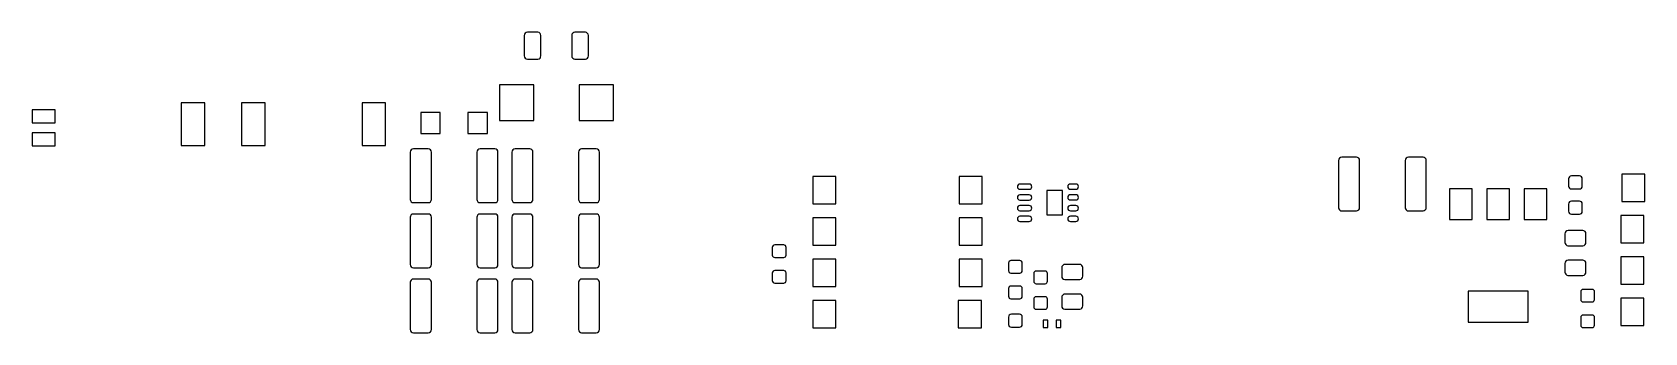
# Model space of a CAD drawing. Extents: x -210 to 210, y -160 to 160.
# Drawn here: x -102.7 to -3.5, y 86.6 to 105.1 of the extents above; entities that cross this region are included whole.
import ezdxf

# ---------------------------------------------------------------- set-up
doc = ezdxf.new("R2010")
doc.units = 0
doc.header["$MEASUREMENT"] = 0
doc.layers.get('0').update_dxf_attribs({"linetype": 'CONTINUOUS'})

msp = doc.modelspace()

# ---------------------------------------------------------------- linework, layer by layer
for points in [[(-71.612002, 105.075), (-72.237998, 105.075), (-72.237998, 105.075, 0.4135), (-72.438003, 104.875), (-72.438003, 104.875), (-72.437002, 104.874004), (-72.437002, 104.874004), (-72.437002, 103.643994), (-72.437002, 103.643994, 0.023735), (-72.438003, 103.625), (-72.438003, 103.625, 0.413485), (-72.237998, 103.425), (-72.237998, 103.425), (-71.612002, 103.425), (-71.612002, 103.425), (-71.593003, 103.426006), (-71.593003, 103.426006, 0.385871), (-71.413003, 103.625), (-71.413003, 103.625), (-71.411997, 103.625), (-71.411997, 103.625), (-71.411997, 104.875), (-71.411997, 104.875), (-71.413003, 104.875), (-71.413003, 104.875, 0.385898), (-71.593003, 105.074004), (-71.593003, 105.074004), (-71.612002, 105.075)], [(-68.686997, 105.075), (-69.312998, 105.075), (-69.312998, 105.075, 0.413492), (-69.513003, 104.875), (-69.513003, 104.875), (-69.512002, 104.874004), (-69.512002, 104.874004), (-69.512002, 103.643994), (-69.512002, 103.643994, 0.023735), (-69.513003, 103.625), (-69.513003, 103.625, 0.413478), (-69.312998, 103.425), (-69.312998, 103.425), (-68.686997, 103.425), (-68.686997, 103.425), (-68.667998, 103.426006), (-68.667998, 103.426006, 0.385857), (-68.488003, 103.625), (-68.488003, 103.625), (-68.487002, 103.625), (-68.487002, 103.625), (-68.487002, 104.875), (-68.487002, 104.875), (-68.488003, 104.875), (-68.488003, 104.875, 0.385884), (-68.667998, 105.074004), (-68.667998, 105.074004), (-68.686997, 105.075)], [(-78.148999, 97.7, 0.413621), (-78.349004, 97.9), (-78.349004, 97.9), (-79.25, 97.9), (-79.25, 97.9, 0.414808), (-79.449995, 97.7), (-79.449995, 97.7), (-79.449995, 94.8), (-79.449995, 94.8, 0.414793), (-79.25, 94.6), (-79.25, 94.6), (-78.349004, 94.6), (-78.349004, 94.6, 0.413635), (-78.148999, 94.8), (-78.148999, 94.8), (-78.148999, 97.7)], [(-74.049004, 97.7, 0.413471), (-74.248999, 97.9), (-74.248999, 97.9), (-75.15, 97.9), (-75.15, 97.9, 0.414951), (-75.35, 97.7), (-75.35, 97.7), (-75.35, 94.8), (-75.35, 94.8, 0.414951), (-75.15, 94.6), (-75.15, 94.6), (-74.248999, 94.6), (-74.248999, 94.6, 0.413485), (-74.049004, 94.8), (-74.049004, 94.8), (-74.049004, 97.7)], [(-71.900005, 97.7, 0.414951), (-72.1, 97.9), (-72.1, 97.9), (-73.000996, 97.9), (-73.000996, 97.9, 0.413485), (-73.201001, 97.7), (-73.201001, 97.7), (-73.201001, 94.8), (-73.201001, 94.8, 0.4135), (-73.000996, 94.6), (-73.000996, 94.6), (-72.1, 94.6), (-72.1, 94.6, 0.414951), (-71.900005, 94.8), (-71.900005, 94.8), (-71.900005, 97.7)], [(-67.801001, 97.7, 0.414958), (-68.001001, 97.9), (-68.001001, 97.9), (-68.902002, 97.9), (-68.902002, 97.9, 0.413471), (-69.101997, 97.7), (-69.101997, 97.7), (-69.101997, 94.8), (-69.101997, 94.8, 0.413485), (-68.902002, 94.6), (-68.902002, 94.6), (-68.001001, 94.6), (-68.001001, 94.6, 0.414958), (-67.801001, 94.8), (-67.801001, 94.8), (-67.801001, 97.7)], [(-21.045, 97.19, 0.413475), (-21.245, 97.39), (-21.245, 97.39), (-22.145999, 97.39), (-22.145999, 97.39, 0.414955), (-22.345999, 97.19), (-22.345999, 97.19), (-22.345999, 94.29), (-22.345999, 94.29, 0.414955), (-22.145999, 94.09), (-22.145999, 94.09), (-21.245, 94.09), (-21.245, 94.09, 0.413475), (-21.045, 94.29), (-21.045, 94.29), (-21.045, 97.19)], [(-16.945001, 97.19, 0.413476), (-17.145, 97.39), (-17.145, 97.39), (-18.045999, 97.39), (-18.045999, 97.39, 0.414955), (-18.246001, 97.19), (-18.246001, 97.19), (-18.246001, 94.29), (-18.246001, 94.29, 0.414955), (-18.045999, 94.09), (-18.045999, 94.09), (-17.145, 94.09), (-17.145, 94.09, 0.413476), (-16.945001, 94.29), (-16.945001, 94.29), (-16.945001, 97.19)], [(-7.345, 96.065, 0.414214), (-7.52, 96.24), (-7.52, 96.24), (-8.019999, 96.24), (-8.019999, 96.24, 0.414214), (-8.195, 96.065), (-8.195, 96.065), (-8.195, 95.615), (-8.195, 95.615, 0.414214), (-8.019999, 95.44), (-8.019999, 95.44), (-7.52, 95.44), (-7.52, 95.44, 0.414214), (-7.345, 95.615), (-7.345, 95.615), (-7.345, 96.065)], [(-41.37, 95.42, 0.414214), (-41.21, 95.58), (-41.21, 95.58, 0.414214), (-41.37, 95.74), (-41.37, 95.74), (-41.94, 95.74), (-41.94, 95.74, 0.414214), (-42.1, 95.58), (-42.1, 95.58, 0.414214), (-41.94, 95.42), (-41.94, 95.42), (-41.37, 95.42)], [(-38.5, 95.422998, 0.414214), (-38.339998, 95.582998), (-38.339998, 95.582998, 0.414214), (-38.5, 95.742998), (-38.5, 95.742998), (-38.84, 95.742998), (-38.84, 95.742998, 0.414214), (-39, 95.582998), (-39, 95.582998, 0.414214), (-38.84, 95.422998), (-38.84, 95.422998), (-38.5, 95.422998)], [(-41.37, 94.76, 0.414214), (-41.21, 94.92), (-41.21, 94.92, 0.414214), (-41.37, 95.08), (-41.37, 95.08), (-41.94, 95.08), (-41.94, 95.08, 0.414214), (-42.1, 94.92), (-42.1, 94.92, 0.414214), (-41.94, 94.76), (-41.94, 94.76), (-41.37, 94.76)], [(-41.37, 94.100996, 0.414214), (-41.21, 94.260996), (-41.21, 94.260996, 0.414214), (-41.37, 94.420996), (-41.37, 94.420996), (-41.94, 94.420996), (-41.94, 94.420996, 0.414214), (-42.1, 94.260996), (-42.1, 94.260996, 0.414214), (-41.94, 94.100996), (-41.94, 94.100996), (-41.37, 94.100996)], [(-38.5, 94.763008, 0.414214), (-38.339998, 94.922998), (-38.339998, 94.922998, 0.414214), (-38.5, 95.082998), (-38.5, 95.082998), (-38.84, 95.082998), (-38.84, 95.082998, 0.414214), (-39, 94.922998), (-39, 94.922998, 0.414214), (-38.84, 94.763008), (-38.84, 94.763008), (-38.5, 94.763008)], [(-38.5, 94.099004, 0.414214), (-38.339998, 94.259004), (-38.339998, 94.259004, 0.414214), (-38.5, 94.419004), (-38.5, 94.419004), (-38.84, 94.419004), (-38.84, 94.419004, 0.414214), (-39, 94.259004), (-39, 94.259004, 0.414214), (-38.84, 94.099004), (-38.84, 94.099004), (-38.5, 94.099004)], [(-7.345, 94.515, 0.414214), (-7.52, 94.69), (-7.52, 94.69), (-8.019999, 94.69), (-8.019999, 94.69, 0.414214), (-8.195, 94.515), (-8.195, 94.515), (-8.195, 94.065), (-8.195, 94.065, 0.414214), (-8.019999, 93.89), (-8.019999, 93.89), (-7.52, 93.89), (-7.52, 93.89, 0.414214), (-7.345, 94.065), (-7.345, 94.065), (-7.345, 94.515)], [(-78.148999, 93.7, 0.413621), (-78.349004, 93.9), (-78.349004, 93.9), (-79.25, 93.9), (-79.25, 93.9, 0.414808), (-79.449995, 93.7), (-79.449995, 93.7), (-79.449995, 90.8), (-79.449995, 90.8, 0.414793), (-79.25, 90.6), (-79.25, 90.6), (-78.349004, 90.6), (-78.349004, 90.6, 0.413621), (-78.148999, 90.8), (-78.148999, 90.8), (-78.148999, 93.7)], [(-74.049004, 93.7, 0.413485), (-74.248999, 93.9), (-74.248999, 93.9), (-75.15, 93.9), (-75.15, 93.9, 0.414951), (-75.35, 93.7), (-75.35, 93.7), (-75.35, 90.8), (-75.35, 90.8, 0.414951), (-75.15, 90.6), (-75.15, 90.6), (-74.248999, 90.6), (-74.248999, 90.6, 0.413485), (-74.049004, 90.8), (-74.049004, 90.8), (-74.049004, 93.7)], [(-71.900005, 93.7, 0.414951), (-72.1, 93.9), (-72.1, 93.9), (-73.000996, 93.9), (-73.000996, 93.9, 0.4135), (-73.201001, 93.7), (-73.201001, 93.7), (-73.201001, 90.8), (-73.201001, 90.8, 0.4135), (-73.000996, 90.6), (-73.000996, 90.6), (-72.1, 90.6), (-72.1, 90.6, 0.414951), (-71.900005, 90.8), (-71.900005, 90.8), (-71.900005, 93.7)], [(-67.801001, 93.7, 0.414958), (-68.001001, 93.9), (-68.001001, 93.9), (-68.902002, 93.9), (-68.902002, 93.9, 0.413485), (-69.101997, 93.7), (-69.101997, 93.7), (-69.101997, 90.8), (-69.101997, 90.8, 0.413485), (-68.902002, 90.6), (-68.902002, 90.6), (-68.001001, 90.6), (-68.001001, 90.6, 0.414958), (-67.801001, 90.8), (-67.801001, 90.8), (-67.801001, 93.7)], [(-41.37, 93.44, 0.414214), (-41.21, 93.6), (-41.21, 93.6, 0.414214), (-41.37, 93.76), (-41.37, 93.76), (-41.94, 93.76), (-41.94, 93.76, 0.414214), (-42.1, 93.6), (-42.1, 93.6, 0.414214), (-41.94, 93.44), (-41.94, 93.44), (-41.37, 93.44)], [(-38.5, 93.438994, 0.414214), (-38.339998, 93.599004), (-38.339998, 93.599004, 0.414214), (-38.5, 93.759004), (-38.5, 93.759004), (-38.84, 93.759004), (-38.84, 93.759004, 0.414214), (-39, 93.599004), (-39, 93.599004, 0.414214), (-38.84, 93.438994), (-38.84, 93.438994), (-38.5, 93.438994)], [(-7.12, 92.677002, 0.414938), (-7.32, 92.877002), (-7.32, 92.877002), (-8.22, 92.877002), (-8.22, 92.877002, 0.414938), (-8.42, 92.677002), (-8.42, 92.677002), (-8.42, 92.152002), (-8.42, 92.152002, 0.393115), (-8.234, 91.952998), (-8.234, 91.952998), (-8.22, 91.951992), (-8.22, 91.951992), (-7.32, 91.951992), (-7.32, 91.951992), (-7.306, 91.952998), (-7.306, 91.952998, 0.393114), (-7.12, 92.152002), (-7.12, 92.152002), (-7.12, 92.677002)], [(-56.325, 91.85, 0.415198), (-56.475, 92), (-56.475, 92), (-57.025, 92), (-57.025, 92, 0.415198), (-57.175, 91.85), (-57.175, 91.85), (-57.175, 91.375), (-57.175, 91.375, 0.413253), (-57.025, 91.225), (-57.025, 91.225), (-56.475, 91.225), (-56.475, 91.225, 0.413243), (-56.325, 91.375), (-56.325, 91.375), (-56.325, 91.85)], [(-56.325, 90.275, 0.415198), (-56.475, 90.425), (-56.475, 90.425), (-57.025, 90.425), (-57.025, 90.425, 0.415198), (-57.175, 90.275), (-57.175, 90.275), (-57.175, 89.8), (-57.175, 89.8, 0.413253), (-57.025, 89.65), (-57.025, 89.65), (-56.475, 89.65), (-56.475, 89.65, 0.413243), (-56.325, 89.8), (-56.325, 89.8), (-56.325, 90.275)], [(-41.795, 90.89, 0.415198), (-41.945, 91.04), (-41.945, 91.04), (-42.495, 91.04), (-42.495, 91.04, 0.415198), (-42.645, 90.89), (-42.645, 90.89), (-42.645, 90.415), (-42.645, 90.415, 0.413253), (-42.495, 90.265), (-42.495, 90.265), (-41.945, 90.265), (-41.945, 90.265, 0.413253), (-41.795, 90.415), (-41.795, 90.415), (-41.795, 90.89)], [(-40.245, 90.24, 0.415183), (-40.395, 90.39), (-40.395, 90.39), (-40.945, 90.39), (-40.945, 90.39, 0.415183), (-41.095, 90.24), (-41.095, 90.24), (-41.095, 89.765), (-41.095, 89.765, 0.413234), (-40.945, 89.615), (-40.945, 89.615), (-40.395, 89.615), (-40.395, 89.615, 0.413234), (-40.245, 89.765), (-40.245, 89.765), (-40.245, 90.24)], [(-38.07, 90.602002, 0.414937), (-38.27, 90.802002), (-38.27, 90.802002), (-39.17, 90.802002), (-39.17, 90.802002, 0.41494), (-39.37, 90.602002), (-39.37, 90.602002), (-39.37, 90.077002), (-39.37, 90.077002, 0.393125), (-39.184001, 89.877998), (-39.184001, 89.877998), (-39.17, 89.877002), (-39.17, 89.877002), (-38.27, 89.877002), (-38.27, 89.877002), (-38.256001, 89.877998), (-38.256001, 89.877998, 0.393125), (-38.07, 90.077002), (-38.07, 90.077002), (-38.07, 90.602002)], [(-7.12, 90.852998, 0.414952), (-7.32, 91.052998), (-7.32, 91.052998), (-8.22, 91.052998), (-8.22, 91.052998, 0.414952), (-8.42, 90.852998), (-8.42, 90.852998), (-8.42, 90.327998), (-8.42, 90.327998, 0.393114), (-8.234, 90.129004), (-8.234, 90.129004), (-8.22, 90.127998), (-8.22, 90.127998), (-7.32, 90.127998), (-7.32, 90.127998), (-7.306, 90.129004), (-7.306, 90.129004, 0.393113), (-7.12, 90.327998), (-7.12, 90.327998), (-7.12, 90.852998)], [(-78.148999, 89.7, 0.413621), (-78.349004, 89.9), (-78.349004, 89.9), (-79.25, 89.9), (-79.25, 89.9, 0.414793), (-79.449995, 89.7), (-79.449995, 89.7), (-79.449995, 86.8), (-79.449995, 86.8, 0.414808), (-79.25, 86.6), (-79.25, 86.6), (-78.349004, 86.6), (-78.349004, 86.6, 0.413621), (-78.148999, 86.8), (-78.148999, 86.8), (-78.148999, 89.7)], [(-74.049004, 89.7, 0.413485), (-74.248999, 89.9), (-74.248999, 89.9), (-75.15, 89.9), (-75.15, 89.9, 0.414951), (-75.35, 89.7), (-75.35, 89.7), (-75.35, 86.8), (-75.35, 86.8, 0.414951), (-75.15, 86.6), (-75.15, 86.6), (-74.248999, 86.6), (-74.248999, 86.6, 0.413485), (-74.049004, 86.8), (-74.049004, 86.8), (-74.049004, 89.7)], [(-71.900005, 89.7, 0.414951), (-72.1, 89.9), (-72.1, 89.9), (-73.000996, 89.9), (-73.000996, 89.9, 0.4135), (-73.201001, 89.7), (-73.201001, 89.7), (-73.201001, 86.8), (-73.201001, 86.8, 0.4135), (-73.000996, 86.6), (-73.000996, 86.6), (-72.1, 86.6), (-72.1, 86.6, 0.414951), (-71.900005, 86.8), (-71.900005, 86.8), (-71.900005, 89.7)], [(-67.801001, 89.7, 0.414958), (-68.001001, 89.9), (-68.001001, 89.9), (-68.902002, 89.9), (-68.902002, 89.9, 0.413485), (-69.101997, 89.7), (-69.101997, 89.7), (-69.101997, 86.8), (-69.101997, 86.8, 0.413485), (-68.902002, 86.6), (-68.902002, 86.6), (-68.001001, 86.6), (-68.001001, 86.6, 0.414958), (-67.801001, 86.8), (-67.801001, 86.8), (-67.801001, 89.7)], [(-41.795, 89.315, 0.415198), (-41.945, 89.465), (-41.945, 89.465), (-42.495, 89.465), (-42.495, 89.465, 0.415198), (-42.645, 89.315), (-42.645, 89.315), (-42.645, 88.84), (-42.645, 88.84, 0.413253), (-42.495, 88.69), (-42.495, 88.69), (-41.945, 88.69), (-41.945, 88.69, 0.413253), (-41.795, 88.84), (-41.795, 88.84), (-41.795, 89.315)], [(-40.245, 88.665, 0.415183), (-40.395, 88.815), (-40.395, 88.815), (-40.945, 88.815), (-40.945, 88.815, 0.415183), (-41.095, 88.665), (-41.095, 88.665), (-41.095, 88.19), (-41.095, 88.19, 0.413234), (-40.945, 88.04), (-40.945, 88.04), (-40.395, 88.04), (-40.395, 88.04, 0.413234), (-40.245, 88.19), (-40.245, 88.19), (-40.245, 88.665)], [(-38.07, 88.777998, 0.414951), (-38.27, 88.977998), (-38.27, 88.977998), (-39.17, 88.977998), (-39.17, 88.977998, 0.414955), (-39.37, 88.777998), (-39.37, 88.777998), (-39.37, 88.252998), (-39.37, 88.252998, 0.393111), (-39.184001, 88.054004), (-39.184001, 88.054004), (-39.17, 88.053008), (-39.17, 88.053008), (-38.27, 88.053008), (-38.27, 88.053008), (-38.256001, 88.054004), (-38.256001, 88.054004, 0.393111), (-38.07, 88.252998), (-38.07, 88.252998), (-38.07, 88.777998)], [(-6.595, 89.115, 0.41518), (-6.745, 89.265), (-6.745, 89.265), (-7.295, 89.265), (-7.295, 89.265, 0.415181), (-7.445, 89.115), (-7.445, 89.115), (-7.445, 88.64), (-7.445, 88.64, 0.413231), (-7.295, 88.49), (-7.295, 88.49), (-6.745, 88.49), (-6.745, 88.49, 0.413231), (-6.595, 88.64), (-6.595, 88.64), (-6.595, 89.115)], [(-41.795, 87.565, 0.414214), (-41.97, 87.74), (-41.97, 87.74), (-42.47, 87.74), (-42.47, 87.74, 0.414214), (-42.645, 87.565), (-42.645, 87.565), (-42.645, 87.115), (-42.645, 87.115, 0.414214), (-42.47, 86.94), (-42.47, 86.94), (-41.97, 86.94), (-41.97, 86.94, 0.414214), (-41.795, 87.115), (-41.795, 87.115), (-41.795, 87.565)], [(-6.595, 87.54, 0.41518), (-6.745, 87.69), (-6.745, 87.69), (-7.295, 87.69), (-7.295, 87.69, 0.415181), (-7.445, 87.54), (-7.445, 87.54), (-7.445, 87.065), (-7.445, 87.065, 0.413231), (-7.295, 86.915), (-7.295, 86.915), (-6.745, 86.915), (-6.745, 86.915, 0.413231), (-6.595, 87.065), (-6.595, 87.065), (-6.595, 87.54)]]:
    msp.add_lwpolyline(points, format="xyb")
for points in [[(-71.85, 101.85), (-73.95, 101.85), (-73.95, 101.85), (-73.95, 99.65), (-73.95, 99.65), (-71.85, 99.65), (-71.85, 99.65), (-71.85, 101.85)], [(-66.95, 101.85), (-69.05, 101.85), (-69.05, 101.85), (-69.05, 99.65), (-69.05, 99.65), (-66.95, 99.65), (-66.95, 99.65), (-66.95, 101.85)], [(-101.3, 100.3), (-102.7, 100.3), (-102.7, 100.3), (-102.7, 99.5), (-102.7, 99.5), (-101.3, 99.5), (-101.3, 99.5), (-101.3, 100.3)], [(-92.09, 100.745), (-93.54, 100.745), (-93.54, 100.745), (-93.54, 98.105), (-93.54, 98.105), (-92.09, 98.105), (-92.09, 98.105), (-92.09, 100.745)], [(-88.38, 100.745), (-89.83, 100.745), (-89.83, 100.745), (-89.83, 98.105), (-89.83, 98.105), (-88.38, 98.105), (-88.38, 98.105), (-88.38, 100.745)], [(-80.96, 100.745), (-82.41, 100.745), (-82.41, 100.745), (-82.41, 98.105), (-82.41, 98.105), (-80.96, 98.105), (-80.96, 98.105), (-80.96, 100.745)], [(-77.6, 100.15), (-78.8, 100.15), (-78.8, 100.15), (-78.8, 98.85), (-78.8, 98.85), (-77.6, 98.85), (-77.6, 98.85), (-77.6, 100.15)], [(-74.7, 100.15), (-75.900005, 100.15), (-75.900005, 100.15), (-75.900005, 98.85), (-75.900005, 98.85), (-74.7, 98.85), (-74.7, 98.85), (-74.7, 100.15)], [(-101.3, 98.9), (-102.7, 98.9), (-102.7, 98.9), (-102.7, 98.1), (-102.7, 98.1), (-101.3, 98.1), (-101.3, 98.1), (-101.3, 98.9)], [(-3.505, 96.34), (-4.925, 96.34), (-4.925, 96.34), (-4.925, 94.66), (-4.925, 94.66), (-3.505, 94.66), (-3.505, 94.66), (-3.505, 96.34)], [(-53.265, 96.21), (-54.685, 96.21), (-54.685, 96.21), (-54.685, 94.53), (-54.685, 94.53), (-53.265, 94.53), (-53.265, 94.53), (-53.265, 96.21)], [(-44.255, 96.21), (-45.675, 96.21), (-45.675, 96.21), (-45.675, 94.53), (-45.675, 94.53), (-44.255, 94.53), (-44.255, 94.53), (-44.255, 96.21)], [(-39.332, 95.34), (-40.291001, 95.34), (-40.291001, 95.34), (-40.291001, 93.84), (-40.291001, 93.84), (-39.332, 93.84), (-39.332, 93.84), (-39.332, 95.34)], [(-14.12, 95.452998), (-15.52, 95.452998), (-15.52, 95.452998), (-15.52, 93.552998), (-15.52, 93.552998), (-14.12, 93.552998), (-14.12, 93.552998), (-14.12, 95.452998)], [(-11.82, 95.452998), (-13.22, 95.452998), (-13.22, 95.452998), (-13.22, 93.552998), (-13.22, 93.552998), (-11.82, 93.552998), (-11.82, 93.552998), (-11.82, 95.452998)], [(-9.52, 95.452998), (-10.92, 95.452998), (-10.92, 95.452998), (-10.92, 93.552998), (-10.92, 93.552998), (-9.52, 93.552998), (-9.52, 93.552998), (-9.52, 95.452998)], [(-53.265, 93.67), (-54.685, 93.67), (-54.685, 93.67), (-54.685, 91.99), (-54.685, 91.99), (-53.265, 91.99), (-53.265, 91.99), (-53.265, 93.67)], [(-44.255, 93.67), (-45.675, 93.67), (-45.675, 93.67), (-45.675, 91.99), (-45.675, 91.99), (-44.255, 91.99), (-44.255, 91.99), (-44.255, 93.67)], [(-3.565, 93.8), (-4.985, 93.8), (-4.985, 93.8), (-4.985, 92.12), (-4.985, 92.12), (-3.565, 92.12), (-3.565, 92.12), (-3.565, 93.8)], [(-3.565, 91.26), (-4.985, 91.26), (-4.985, 91.26), (-4.985, 89.58), (-4.985, 89.58), (-3.565, 89.58), (-3.565, 89.58), (-3.565, 91.26)], [(-53.265, 91.13), (-54.685, 91.13), (-54.685, 91.13), (-54.685, 89.45), (-54.685, 89.45), (-53.265, 89.45), (-53.265, 89.45), (-53.265, 91.13)], [(-44.255, 91.13), (-45.675, 91.13), (-45.675, 91.13), (-45.675, 89.45), (-45.675, 89.45), (-44.255, 89.45), (-44.255, 89.45), (-44.255, 91.13)], [(-53.265, 88.59), (-54.685, 88.59), (-54.685, 88.59), (-54.685, 86.91), (-54.685, 86.91), (-53.265, 86.91), (-53.265, 86.91), (-53.265, 88.59)], [(-44.315, 88.59), (-45.735, 88.59), (-45.735, 88.59), (-45.735, 86.91), (-45.735, 86.91), (-44.315, 86.91), (-44.315, 86.91), (-44.315, 88.59)], [(-10.67, 89.152998), (-14.37, 89.152998), (-14.37, 89.152998), (-14.37, 87.252998), (-14.37, 87.252998), (-10.67, 87.252998), (-10.67, 87.252998), (-10.67, 89.152998)], [(-3.565, 88.72), (-4.985, 88.72), (-4.985, 88.72), (-4.985, 87.04), (-4.985, 87.04), (-3.565, 87.04), (-3.565, 87.04), (-3.565, 88.72)], [(-40.22, 87.365), (-40.52, 87.365), (-40.52, 87.365), (-40.52, 86.915), (-40.52, 86.915), (-40.22, 86.915), (-40.22, 86.915), (-40.22, 87.365)], [(-39.42, 87.365), (-39.72, 87.365), (-39.72, 87.365), (-39.72, 86.915), (-39.72, 86.915), (-39.42, 86.915), (-39.42, 86.915), (-39.42, 87.365)]]:
    msp.add_lwpolyline(points)

doc.saveas('drawing.dxf')
